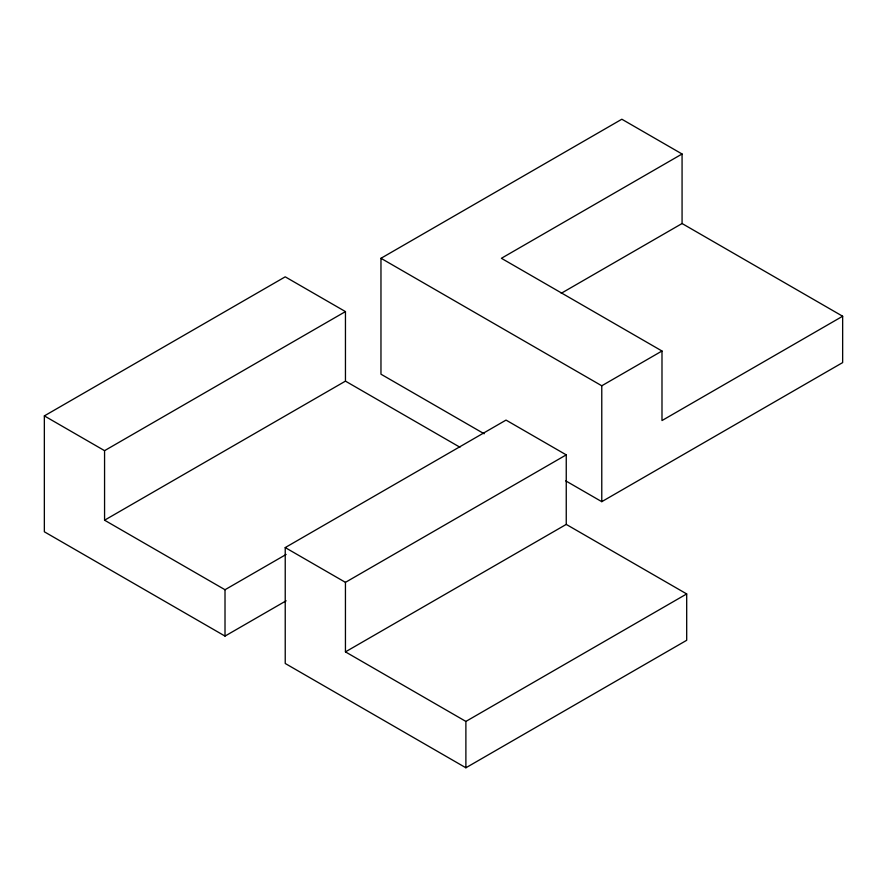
<?xml version="1.0" encoding="UTF-8"?>
<svg xmlns="http://www.w3.org/2000/svg" width="887" height="887" viewBox="0 0 887 887"><rect width="100%" height="100%" fill="white"/><g stroke="black" fill="none" stroke-linecap="round" stroke-linejoin="round"><path stroke-width="1.33" d="M286.124 600.809L225.01 636.09L44.35 531.79L44.35 415.892L285.226 276.833L345.453 311.592L345.453 381.133L104.566 520.203L104.566 450.663L345.453 311.592M484.169 433.776L380.966 374.192L380.966 258.294L621.842 119.224L682.07 153.994L682.07 223.524L842.65 316.238L842.65 362.595L601.774 501.665L565.773 480.887M682.07 153.994L501.41 258.294L661.99 351.008L661.99 420.549L842.65 316.238M561.227 293.298L682.07 223.524M566.25 524.405L686.693 593.935L686.693 640.292L465.886 767.776L285.226 663.476L285.226 547.578L506.033 420.094L566.25 454.865L566.25 524.405L345.442 651.878L345.442 582.349L566.25 454.865M104.566 520.203L225.01 589.733L286.124 554.453M380.966 258.294L601.774 385.778L661.99 351.008M345.442 651.878L465.886 721.419L686.693 593.935M345.453 381.133L459.921 447.225M285.226 547.578L345.442 582.349M44.35 415.892L104.566 450.663M601.774 385.778L601.774 501.665M465.886 721.419L465.886 767.776M225.01 589.733L225.01 636.09"/></g></svg>
